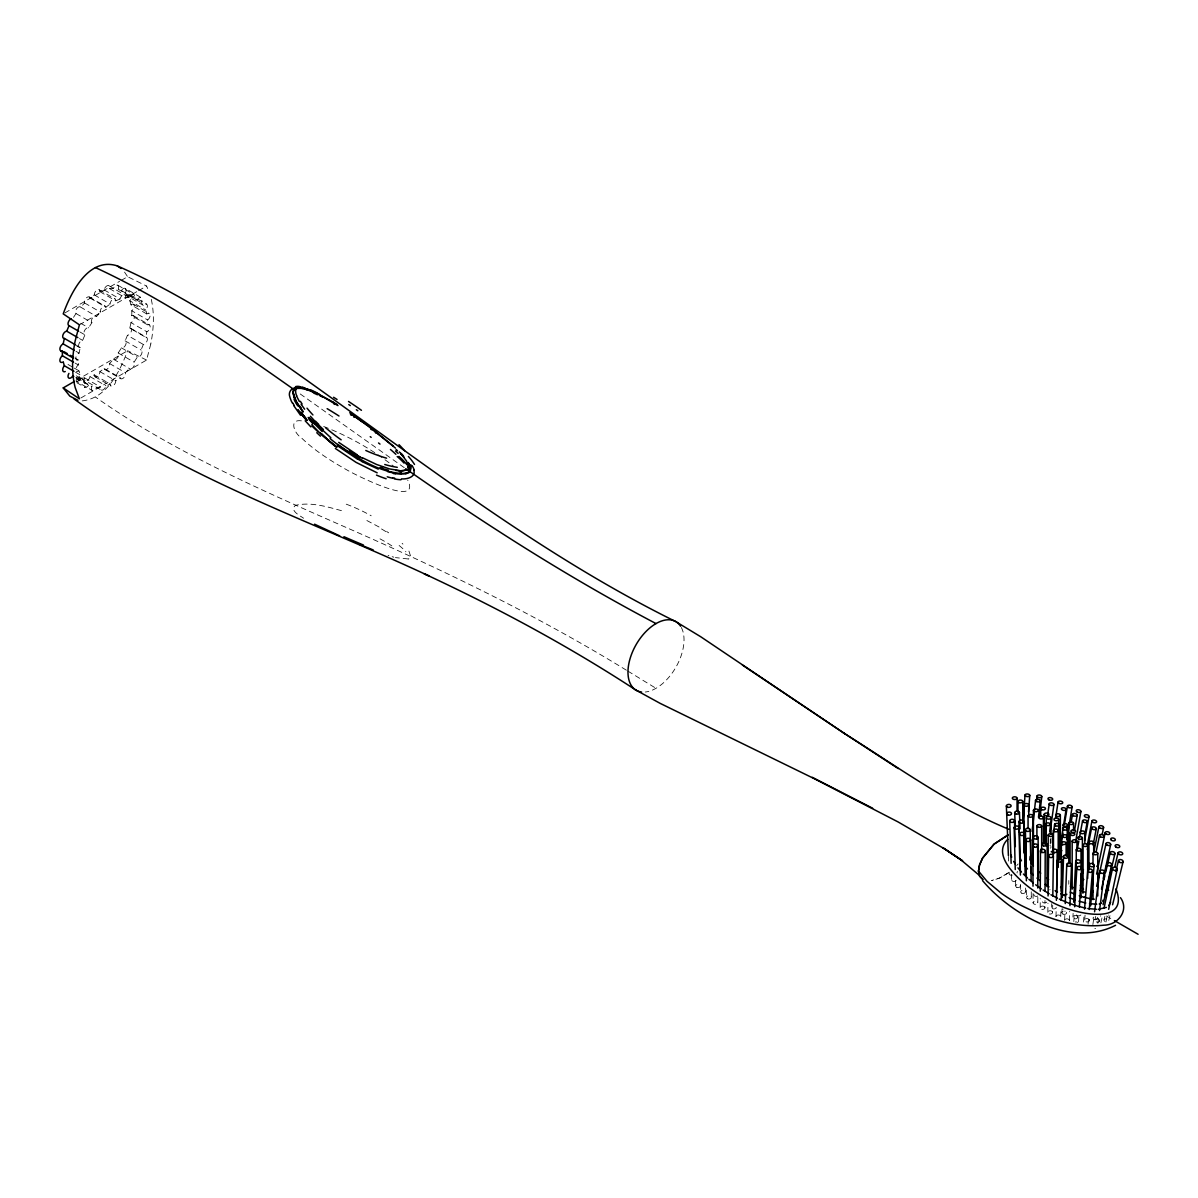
<?xml version="1.0" encoding="UTF-8"?>
<svg xmlns="http://www.w3.org/2000/svg" width="1198" height="1198" viewBox="0 0 1198 1198"><rect width="100%" height="100%" fill="white"/><g stroke="black" fill="none" stroke-linecap="round" stroke-linejoin="round"><path stroke-width="0.75" stroke-dasharray="5 3.75" d="M1040.193 907.695L1040.238 898.53M1044.941 907.785A2.381 1.662 0.3 0 0 1041.436 906.272A2.381 1.662 0.3 0 0 1041.317 909.147A2.381 1.662 0.3 0 0 1044.941 907.785L1044.985 900.462M1047.831 912.352L1047.965 903.247M1051.649 907.29L1051.694 903.636M1052.593 912.457A2.381 1.662 0.8 0 0 1049.059 910.929A2.381 1.662 0.8 0 0 1048.984 913.819A2.381 1.662 0.8 0 0 1052.593 912.457L1052.698 905.164M1055.992 916.635L1056.217 907.575A2.381 1.662 0.8 0 1 1052.772 908.743A2.381 1.662 0.8 0 1 1052.772 905.898M1060.739 916.71L1060.919 909.462M1061.892 912.577L1061.997 908.848M1064.618 920.334L1064.977 911.019M1069.38 920.588L1069.724 911.274M1072.929 917.039L1073.109 913.34M1077.676 917.279A2.381 1.692 2.9 0 0 1074.187 915.646A2.381 1.692 2.9 0 0 1074.037 918.567A2.381 1.692 2.9 0 0 1077.676 917.279L1077.871 913.58M1073.812 921.591L1074.232 914.179M1078.559 921.951L1078.979 914.538M1083.471 922.071L1084.085 914.703M1088.069 924.212L1088.683 916.844M1084.654 920.034L1085.118 914.523M1089.386 920.528A2.381 1.707 4.9 0 0 1086.017 918.701A2.381 1.707 4.9 0 0 1085.658 921.621A2.381 1.707 4.9 0 0 1089.386 920.528L1089.701 916.859M1092.89 924.616L1093.849 917.279M1097.847 923.388L1098.806 916.051M150.813 343.961L146.56 360.059L79.412 398.829M1094.957 920.004L1095.736 916.38M1099.599 921.037A2.381 1.632 12.1 0 0 1096.44 918.881A2.381 1.632 12.1 0 0 1095.811 921.651A2.381 1.632 12.1 0 0 1099.599 921.037L1100.767 915.586M1100.902 922.819L1102.07 917.369M1105.949 922.026L1107.102 916.575M1104.002 919.899L1104.885 916.305M1109.962 915.572L1108.644 920.962A2.381 1.512 13.7 0 0 1105.844 918.851A2.381 1.512 13.7 0 0 1104.316 920.933A2.381 1.512 13.7 0 0 1108.105 921.681M146.56 360.059L127.617 350.714C119.83 371.47 107.071 398.14 82.288 400.881M1018.15 863.968L1016.728 865.525M1009.255 872.234L1000.195 877.79L991.36 880.62M1008.117 873.072L998.997 878.329L992.049 880.5M64.842 312.948L119.575 281.35M121.178 280.422L127.617 276.708L146.56 286.037L148.956 291.354M79.412 324.823L136.976 291.578M138.579 290.665L146.56 286.037M76.103 380.455L127.617 350.714M408.084 558.942L395.43 557.609M301.417 420.842C288.374 418.836 294.528 433.781 301.222 437.659C314.864 450.912 331.142 461.11 347.66 470.365C353.23 473.644 421.996 509.165 407.724 480.143M393.768 557.16L392.15 556.696M341.445 510.648C326.814 506.709 311.136 501.857 295.951 505.242A5.166 2.156 -8.9 0 0 295.112 505.616C289.452 510.573 300.144 515.724 303.588 518.225M388.092 555.408L388.901 555.677M1049.882 845.653L1050.826 845.998M323.67 426.488C348.947 436.312 372.922 449.804 394.157 466.696M366.887 520.531L381.952 528.543M73.527 317.365A49.118 28.363 -60 0 1 76.013 313.547A3.968 2.291 -60 0 1 76.792 308.515A3.968 2.291 -60 0 1 80.73 307.317A49.118 28.363 -60 0 1 84.639 302.989A3.968 2.291 -60 0 1 86.511 297.778A3.968 2.291 -60 0 1 90.015 298.062A49.118 28.363 -60 0 1 94.283 294.888A3.968 2.291 -60 0 1 97.083 289.916A3.968 2.291 -60 0 1 99.883 291.668A49.118 28.363 -60 0 1 104.151 289.901A3.968 2.291 -60 0 1 107.655 285.558A3.968 2.291 -60 0 1 109.527 288.628A49.118 28.363 -60 0 1 113.451 288.433A3.968 2.291 -60 0 1 117.374 285.079A3.968 2.291 -60 0 1 118.168 289.212A49.118 28.363 -60 0 1 121.417 290.59A3.968 2.291 -60 0 1 125.461 288.493L141.259 297.613A3.968 2.291 -60 0 1 140.99 302.54A49.118 28.363 -60 0 1 143.326 305.37A3.968 2.291 -60 0 1 147.129 304.711A3.968 2.291 -60 0 1 145.647 309.923A49.118 28.363 -60 0 1 146.86 313.996A3.968 2.291 -60 0 1 150.139 314.819A3.968 2.291 -60 0 1 147.654 319.941A49.118 28.363 -60 0 1 147.654 324.913A3.968 2.291 -60 0 1 150.139 327.159A3.968 2.291 -60 0 1 146.86 331.771A49.118 28.363 -60 0 1 145.647 337.252A3.968 2.291 -60 0 1 147.129 340.726A3.968 2.291 -60 0 1 143.326 344.47A49.118 28.363 -60 0 1 140.99 350.011A3.968 2.291 -60 0 1 141.364 354.443A3.968 2.291 -60 0 1 137.321 357.019A49.118 28.363 -60 0 1 134.056 362.155A3.968 2.291 -60 0 1 133.278 367.187A3.968 2.291 -60 0 1 129.354 368.37A49.118 28.363 -60 0 1 125.431 372.698A3.968 2.291 -60 0 1 123.559 377.924A3.968 2.291 -60 0 1 120.055 377.625L104.151 368.445A49.118 28.363 -60 0 1 99.883 371.62A3.968 2.291 -60 0 1 97.083 376.606A3.968 2.291 -60 0 1 94.283 374.854A49.118 28.363 -60 0 1 90.015 376.606A3.968 2.291 -60 0 1 86.511 380.949A3.968 2.291 -60 0 1 84.639 377.894A49.118 28.363 -60 0 1 80.73 378.089A3.968 2.291 -60 0 1 76.358 381.293L92.261 390.473M117.823 285.229L133.727 294.409M130.672 294.933L146.575 304.112M121.417 290.59L137.321 299.77A3.968 2.291 -60 0 1 141.364 297.673M118.168 289.212L134.056 298.392A49.118 28.363 -60 0 1 137.321 299.77M125.461 288.493A3.968 2.291 -60 0 1 125.086 293.36L140.99 302.54M125.086 293.36A49.118 28.363 -60 0 1 127.422 296.191L143.326 305.37M108.868 285.693L129.354 297.613A3.968 2.291 -60 0 1 133.278 294.259A3.968 2.291 -60 0 1 134.056 298.392M109.527 288.628L125.431 297.808A49.118 28.363 -60 0 1 129.354 297.613M127.422 296.191A3.968 2.291 -60 0 1 131.226 295.532A3.968 2.291 -60 0 1 129.743 300.743L145.647 309.923M133.427 304.247L149.331 313.427M129.743 300.743A49.118 28.363 -60 0 1 130.956 304.816L146.86 313.996M104.151 289.901L120.055 299.081A3.968 2.291 -60 0 1 123.559 294.738A3.968 2.291 -60 0 1 125.431 297.808M99.105 289.736L115.008 298.916M99.883 291.668L115.787 300.848A49.118 28.363 -60 0 1 120.055 299.081M130.956 304.816A3.968 2.291 -60 0 1 134.236 305.64A3.968 2.291 -60 0 1 131.75 310.746L147.654 319.941M133.397 315.658L149.406 324.898M131.75 310.746A49.118 28.363 -60 0 1 131.75 315.733L147.654 324.913M94.283 294.888L110.186 304.082A3.968 2.291 -60 0 1 112.986 299.096A3.968 2.291 -60 0 1 115.787 300.848M89.251 296.969L105.154 306.149M90.015 298.062L105.918 307.242A49.118 28.363 -60 0 1 110.186 304.082M131.75 315.733A3.968 2.291 -60 0 1 134.236 317.979A3.968 2.291 -60 0 1 130.956 322.591L146.86 331.771M130.672 328.252L146.575 337.432M130.956 322.591A49.118 28.363 -60 0 1 129.743 328.072L145.647 337.252M84.639 302.989L100.542 312.169A3.968 2.291 -60 0 1 102.414 306.958A3.968 2.291 -60 0 1 105.918 307.242M80.296 306.928L96.619 316.497A49.118 28.363 -60 0 1 100.542 312.169M104.151 368.445A3.968 2.291 -60 0 0 107.655 368.744A3.968 2.291 -60 0 0 109.527 363.518A49.118 28.363 -60 0 0 113.451 359.19A3.968 2.291 -60 0 0 117.374 358.007A3.968 2.291 -60 0 0 118.168 352.976A49.118 28.363 -60 0 0 121.417 347.839A3.968 2.291 -60 0 0 125.461 345.264A3.968 2.291 -60 0 0 125.086 340.831A49.118 28.363 -60 0 0 127.422 335.29L143.326 344.47M125.086 340.831L141.199 350.101M76.013 313.547L91.917 322.726A49.118 28.363 -60 0 0 88.652 327.863A3.968 2.291 -60 0 0 84.624 330.438A3.968 2.291 -60 0 0 84.983 334.871A49.118 28.363 -60 0 0 82.662 340.397A3.968 2.291 -60 0 0 78.843 344.14A3.968 2.291 -60 0 0 80.326 347.63A49.118 28.363 -60 0 0 79.113 353.111A3.968 2.291 -60 0 0 75.833 357.723A3.968 2.291 -60 0 0 78.319 359.969A49.118 28.363 -60 0 0 78.319 364.941A3.968 2.291 -60 0 0 75.833 370.062A3.968 2.291 -60 0 0 79.113 370.886A49.118 28.363 -60 0 0 80.326 374.959A3.968 2.291 -60 0 0 78.843 380.155A3.968 2.291 -60 0 0 82.662 379.496A49.118 28.363 -60 0 0 84.983 382.342A3.968 2.291 -60 0 0 84.624 387.209A3.968 2.291 -60 0 0 88.652 385.112A49.118 28.363 -60 0 0 91.917 386.49A3.968 2.291 -60 0 0 92.695 390.623A3.968 2.291 -60 0 0 96.619 387.268A49.118 28.363 -60 0 0 100.542 387.074A3.968 2.291 -60 0 0 102.414 390.129A3.968 2.291 -60 0 0 105.918 385.786A49.118 28.363 -60 0 0 110.186 384.034A3.968 2.291 -60 0 0 112.986 385.786A3.968 2.291 -60 0 0 115.787 380.799A49.118 28.363 -60 0 0 120.055 377.625M80.7 323.265L88.652 327.863M1106.473 916.021L1112.807 919.675M121.417 347.839L137.321 357.019M118.168 352.976L134.056 362.155M80.011 332.026L84.983 334.871M79.472 338.57L82.662 340.397M113.451 359.19L129.773 368.759M109.527 363.518L125.431 372.698M77.151 345.788L80.326 347.63M76.223 345.608L79.397 347.45M75.938 351.269L79.113 353.111M104.915 369.538L120.818 378.718M99.883 371.62L115.787 380.799M75.145 358.127L78.319 359.969M75.145 363.114L78.319 364.941M94.283 374.854L110.186 384.034M95.061 376.771L110.965 385.951M90.015 376.606L105.918 385.786M67.987 364.462L72.749 367.217M74.351 368.13L79.113 370.886M75.564 372.204L80.326 374.959M84.639 377.894L100.542 387.074M80.73 378.089L101.216 390.009M76.298 375.828L82.662 379.496M77.031 377.744L84.983 382.342M76.013 377.31L91.917 386.49M75.938 377.774L88.652 385.112M76.223 378.927L79.397 380.769M76.762 382.671L84.714 387.268M626.374 670.191C535.656 614.469 439.531 568.271 342.074 525.682C257.181 488.35 171.584 450.658 95.421 397.032M627.932 671.135L655.995 688.311M386.669 531.493L388.661 532.811M404.25 467.654L300.159 393.917M402.124 543.323L402.932 544.102M124.562 272.126L127.617 276.708M408.922 551.08L410.719 556.471A7.053 3.714 6.6 0 1 408.248 559.062M1008.372 856.465L1008.611 861.048M1011.501 874.405L1011.681 879.931M1015.545 880.5L1015.679 885.981M1025.413 888.032L1025.473 891.776M1020.576 884.394L1020.726 891.866M1031.253 891.791L1031.313 897.362M1026.476 890.054L1026.566 897.482M1037.812 897.137L1037.842 902.783A2.381 1.647 -0.2 0 1 1034.203 904.131A2.381 1.647 -0.2 0 1 1034.338 901.285A2.381 1.647 -0.2 0 1 1037.842 902.783M1033.05 893.468L1033.08 902.798M1068.796 880.53L1068.796 884.229M1051.005 838.106L1051.005 847.345M1050.272 839.049L1050.272 848.289M129.743 328.072A3.968 2.291 -60 0 1 131.226 331.547A3.968 2.291 -60 0 1 127.422 335.29M91.917 322.726A3.968 2.291 -60 0 1 92.695 317.695A3.968 2.291 -60 0 1 96.619 316.497M681.333 627.482A39.624 22.882 -60 0 1 676.301 666.537A39.624 22.882 -60 0 1 645.288 692.025M151.277 299.35A113.076 65.291 -60 0 1 150.768 343.961M399.114 545.494A85.492 46.408 1.7 0 1 405.927 551.829M380.021 538.86A189.628 114.484 -9.7 0 1 394.486 547.696M381.518 528.962A261.958 178.906 -26.7 0 1 386.265 531.867M346.237 504.178A281.575 199.452 -33.4 0 1 371.2 515.769M1050.062 889.545A2.381 1.378 0 0 1 1049.688 889.874M1080.881 914.943A2.381 1.378 0 0 1 1077.361 915.616A2.381 1.378 0 0 1 1076.972 913.49M1063.225 909.222A2.381 1.378 0 0 1 1062.312 908.968M1046.753 902.079A2.381 1.662 0.1 0 1 1043.114 902.588A2.381 1.662 0.1 0 1 1043.173 900.012M1037.738 896.014A2.381 1.647 -0.5 0 1 1034.129 893.963M1017.117 872.998A2.381 1.557 -2.2 0 1 1017.641 871.53M1108.33 914.943A2.381 1.453 13.3 0 1 1108.12 915.317M1095.646 928.435A2.381 1.692 7.4 0 1 1094.807 928.45M1075.25 922.011A2.381 1.692 3.2 0 1 1077.751 922.46M1065.067 919.45A2.381 1.692 2.2 0 1 1069.29 920.948M1055.992 916.515A2.381 1.677 1.4 0 1 1059.436 915.182A2.381 1.677 1.4 0 1 1059.916 917.968M1016.218 880.5A2.381 1.587 -1.9 0 1 1013.448 881.429A2.381 1.587 -1.9 0 1 1011.696 879.781A2.381 1.587 -1.9 0 1 1013.882 878.314M1012.25 875.124A2.381 1.557 -2.3 0 1 1009.704 874.735A2.381 1.557 -2.3 0 1 1009.375 873.028M1094.193 919.315A2.381 1.378 0 0 0 1097.757 918.132A2.381 1.378 0 0 0 1094.193 916.934A2.381 1.378 0 0 0 1094.193 919.315M1062.985 914.089A2.381 1.677 1.7 0 0 1066.639 912.786A2.381 1.677 1.7 0 0 1063.165 911.184A2.381 1.677 1.7 0 0 1062.985 914.089M1027.674 898.8A2.381 1.632 -0.6 0 0 1031.313 897.467A2.381 1.632 -0.6 0 0 1027.839 895.969A2.381 1.632 -0.6 0 0 1027.674 898.8M1021.789 893.199A2.381 1.617 -1.1 0 0 1025.473 891.896A2.381 1.617 -1.1 0 0 1022.029 890.384A2.381 1.617 -1.1 0 0 1021.789 893.199M1016.847 887.359A2.381 1.602 -1.5 0 0 1020.441 885.966A2.381 1.602 -1.5 0 0 1016.907 884.573A2.381 1.602 -1.5 0 0 1016.847 887.359"/><path stroke-width="1.5" d="M1047.052 886.61L1047.142 844.38M1040.268 891.192L1040.463 850.88M1045.03 891.297L1045.225 850.984A2.381 1.662 0.3 0 0 1041.706 849.472A2.381 1.662 0.3 0 0 1041.601 852.347A2.381 1.662 0.3 0 0 1045.225 850.984M1048.07 895.954L1048.624 855.866M1052.817 896.059L1053.386 855.956A2.381 1.662 0.8 0 0 1049.852 854.444A2.381 1.662 0.8 0 0 1049.777 857.334A2.381 1.662 0.8 0 0 1053.386 855.956M1056.606 892.795L1057.22 850.894A2.381 1.662 0.8 0 0 1053.686 849.382A2.381 1.662 0.8 0 0 1053.611 852.272A2.381 1.662 0.8 0 0 1057.22 850.894M982.585 879.347L979.455 875.858L978.496 871.081L979.635 864.627L982.615 858.038L993.816 844.335L1008.222 834.841L994.34 843.871L982.585 858.097L979.455 865.181L978.496 871.081L979.635 876.217L982.989 879.572M1056.396 900.327L1057.385 860.449M1061.143 900.402L1062.147 860.523M1062.326 897.631L1063.539 856.51M1065.262 903.577L1066.759 864.462M1069.949 905.688L1071.506 864.716A2.381 1.692 2.2 0 0 1068.047 863.069A2.381 1.692 2.2 0 0 1067.852 865.989A2.381 1.692 2.2 0 0 1071.506 864.716M1073.678 902.214L1075.714 861.407M1074.651 906.781L1076.837 867.906M1079.398 907.141L1081.584 868.25A2.381 1.692 3.2 0 0 1078.155 866.528A2.381 1.692 3.2 0 0 1077.886 869.449A2.381 1.692 3.2 0 0 1081.584 868.25M1022.972 822.652L1025.024 795.068M1028.528 812.004L1029.756 795.412M1084.549 909.177L1087.754 870.542M1089.296 909.492L1092.501 870.841M1090.644 905.823L1094.103 865.345A2.381 1.707 4.9 0 0 1090.734 863.518A2.381 1.707 4.9 0 0 1090.39 866.439A2.381 1.707 4.9 0 0 1094.103 865.345M1032.122 831.397L1035.566 800.309M1038.471 817.306L1040.298 800.863A2.381 1.303 6.3 0 0 1036.899 799.321A2.381 1.303 6.3 0 0 1036.599 801.567A2.381 1.303 6.3 0 0 1040.298 800.863M1029.831 859.999L1030.235 856.345M1036.435 801.507L1037.064 796.026M1039.505 816.736L1041.781 796.625A2.381 1.303 6.5 0 0 1038.426 795.053A2.381 1.303 6.5 0 0 1038.067 797.299A2.381 1.303 6.5 0 0 1041.781 796.625M1094.568 911.783L1099.794 871.425M1099.524 910.555L1104.526 872.024M1047.696 814.7L1049.238 803.813M1050.092 831.741L1053.94 804.517A2.381 1.318 8 0 0 1050.601 802.855A2.381 1.318 8 0 0 1050.212 805.116A2.381 1.318 8 0 0 1053.94 804.517M1053.117 834.617L1054.764 823.76M1055.588 818.324L1058.059 802.046M1059.766 849.142L1066.115 809.459A2.381 1.333 9.1 0 0 1062.791 807.737A2.381 1.333 9.1 0 0 1062.386 810.013A2.381 1.333 9.1 0 0 1066.115 809.459M1059.751 853.006L1063 833.194M1064.468 824.194L1067.433 806.179M1066.819 839.289L1072.135 806.868M1066.729 847.645L1069.29 832.895M1071.207 821.828L1072.48 814.46M1074.621 829.959L1077.182 815.209M1075.744 840.981L1080.881 811.48M1084.684 840.337L1089.042 816.482A2.381 1.348 10.4 0 0 1085.867 814.7A2.381 1.348 10.4 0 0 1085.223 816.961A2.381 1.348 10.4 0 0 1089.027 816.587M1077.466 848.304L1078.829 840.966M1079.503 837.312L1082.573 820.825M1084.864 834.527L1087.245 821.693A2.381 1.348 10.5 0 0 1083.965 819.896A2.381 1.348 10.5 0 0 1083.516 822.187A2.381 1.348 10.5 0 0 1087.245 821.693M1087.41 844.725L1091.947 820.989M1103.014 900.222L1102.744 901.27M1082.707 873.237L1083.411 869.598M1087.35 849.592L1091.633 827.773M1088.069 870.602L1089.491 863.339M1093.07 845.144L1096.29 828.776A2.381 1.363 11.1 0 0 1093.1 826.875A2.381 1.363 11.1 0 0 1092.501 829.166A2.381 1.363 11.1 0 0 1096.29 828.776M1093.849 852.048L1098.91 826.635M1102.13 834.796L1103.583 827.533M1096.185 851.598L1099.554 835.38M1096.589 874.091L1105.2 832.61M1101.546 889.141L1106.982 863.728M1103.088 904.7L1111.624 864.761A2.381 1.632 12.1 0 0 1108.45 862.605A2.381 1.632 12.1 0 0 1107.821 865.36A2.381 1.632 12.1 0 0 1111.624 864.761M1104.017 908.294L1112.538 868.355M1108.659 909.312L1117.18 869.374A2.381 1.632 12.1 0 0 1114.02 867.232A2.381 1.632 12.1 0 0 1113.391 869.988A2.381 1.632 12.1 0 0 1117.18 869.374M1096.619 886.31L1106.039 843.557M1103.223 878.419L1110.681 844.575M1103.972 879.452L1104.811 875.873M1105.649 872.279L1110.306 852.512M1104.781 896.763L1114.934 853.65A2.381 1.453 13.2 0 0 1111.774 851.583A2.381 1.453 13.2 0 0 1111.145 854.009A2.381 1.453 13.2 0 0 1114.934 853.65M1114.724 867.127L1118.123 852.781M1115.847 871.38L1118.483 860.583M1112.583 904.775L1123.11 861.647M1110.681 902.094L1108.779 905.613M1101.516 903.052L1099.18 903.981M1115.563 925.305C1070.593 948.337 1011.801 915.257 982.51 880.59M675.822 621.612C528.123 548.744 399.862 444.233 265.117 350.984C218.066 318.893 169.352 288.838 117.134 265.836C88.847 256.821 71.011 292.117 63.224 313.876L79.412 324.823L75.16 340.921A113.076 65.291 -60 0 0 75.204 387.598L79.412 398.829L63.224 387.897L74.501 381.383M1106.368 907.425L1098.222 909.282M298.032 387.867L303.364 388.242L311.225 390.788M410.6 467.265L410.09 470.859L406.661 473.345A8.087 4.792 -4.2 0 1 405.313 473.629C380.11 473.375 357.648 458.22 337.686 444.383M1096.739 904.22L1089.446 903.681M296.505 388.032C291.399 387.448 288.014 392.27 289.826 396.957A35.371 25.862 8.9 0 0 290.785 399.683L291.174 400.776A56.815 41.96 6.7 0 0 292.492 403.217M1096.47 909.312L1087.799 908.533M401.39 478.886C406.586 479.38 415.886 477.283 413.909 470.215M301.042 388.362L297.164 388.392A5.885 3.804 4.8 0 0 295.816 388.826A5.256 3.339 3.9 0 0 294.768 389.335A5.661 3.654 4.6 0 0 294.034 390.054M301.252 388.392L303.139 388.721M395.789 470.425L400.821 470.904A14.825 9.329 -5.9 0 0 403.412 470.844L407.245 469.721L400.686 470.814L389.47 468.897L376.576 464.48L362.829 457.936M395.265 473.824L393.333 473.51M394.681 478.137L392.659 477.732M1085.777 908.174L1077.302 906.077M1085.822 902.993L1080.282 901.555A65.845 41.9 5.7 0 1 1078.964 901.166M303.948 388.766C299.904 387.014 291.698 387.808 293.39 393.962A30.13 23.675 -8.2 0 0 293.735 396.253M304.816 389.125L307.392 389.889M1084.235 897.317L1079.218 895.775M304.711 388.976L308.006 390.024M312.543 422.849L317.23 424.242M77.915 400.342L69.813 396.119L63.224 387.897M1084.684 892.076L1083.501 891.686A58.822 37.423 5.7 0 1 1080.761 890.743L1079.982 890.458M1076.253 905.763L1068.137 902.918M381.353 466.726L382.611 467.16M305.191 388.781L306.448 389.245M308.5 390.278L311.705 391.491A66.908 45.913 9 0 1 313.547 392.21M1075.07 899.878L1069.08 897.557M378.254 469.137L362.081 461.679M373.207 549.942L371.799 549.388M371.095 549.103L365.57 546.872M1075.16 894.262L1070.248 892.196M377.19 472.836L356.076 462.368L335.38 448.486M1067.133 902.528L1059.332 899.099M364.896 546.587L362.859 545.749M1008.806 829.286C950.403 805.086 898.74 767.604 845.474 734.164L700.785 636.782L676.63 622.121M362.185 545.479L359.52 544.371M312.169 391.686L313.726 392.36M1060.155 843.961L1062.641 845.039M339.723 535.865L314.55 524.185M314.265 392.09L313.412 391.701A63.898 42.349 10.6 0 0 311.136 390.907M1073.378 887.658L1070.338 886.191M1064.034 895.295L1064.857 895.685M95.421 267.573C166.297 300.294 230.69 344.964 294.304 389.784M1063.21 894.906L1060.724 893.678M318.264 393.962L332.909 401.989M1057.43 898.171L1050.96 894.756M319.462 395.055L321.214 395.954M978.407 874.57L960.751 859.715L943.006 847.825L962.623 860.853L944.698 848.948L898.021 821.903L814.251 778.67L660.143 703.361L635.374 689.778M812.214 777.292L872.653 808.246M321.798 396.253L323.535 397.167M319.387 395.325L320.555 395.969M324.104 397.481L338.001 405.598M655.995 623.574C569.08 577.855 486.148 524.964 405.733 468.688M360.149 457.277L349.232 450.867M1057.49 891.971L1055.094 890.638M321.723 396.613L322.891 397.257M1060.574 887.284L1061.353 887.733M1114.38 920.588L1138.1 934.275M71.341 318.668A3.968 2.291 -60 0 0 68.286 322.277A3.968 2.291 -60 0 0 69.08 325.691L78.634 331.202M62.086 362.335A3.968 2.291 -60 0 1 59.9 360.239A3.968 2.291 -60 0 1 62.416 355.761A49.118 28.363 -60 0 1 62.416 350.789A3.968 2.291 -60 0 1 59.93 348.543A3.968 2.291 -60 0 1 63.209 343.916A49.118 28.363 -60 0 1 64.422 338.45A3.968 2.291 -60 0 1 62.94 334.961A3.968 2.291 -60 0 1 66.759 331.217L77.885 337.641M64.422 338.45L75.564 344.874M63.209 343.916L74.351 350.355M64.003 351.703L67.193 353.545M70.368 355.372L73.542 357.214M60.679 350.804L73.497 358.202M62.416 355.761L73.542 362.185M63.209 361.706A49.118 28.363 -60 0 0 64.422 365.779L73.962 371.29M357.378 459.059L337.851 446.03M1049.163 893.738L1043.069 889.979M117.134 265.836L121.043 268.472M356.959 454.626L338.72 442.361M332.954 402.019L337.282 404.639M333.553 403.591L334.901 404.43M636.183 690.273C568.616 646.066 497.335 607.76 424.137 573.722L428.944 575.939C309.309 519.977 181.542 477.448 73.947 398.874M1048.924 886.894L1045.24 884.424M843.197 732.652L898.275 768.592M742.416 665.04L845.474 734.164M349.741 412.696L367.232 425.455M350.535 413.714L362.635 422.13M1041.376 888.856L1035.686 884.798M350.445 414.628L351.239 415.182M353.62 416.829L354.413 417.368M363.024 421.936L395.475 448.112M1048.624 879.617L1046.543 878.059M367.187 424.976L393.408 446.15M370.751 429.109L371.635 429.768M375.333 432.568L376.307 433.302M1040.298 880.8L1036.959 878.104M1033.35 883.001L1028.887 879.287M330.873 437.749L309.099 417.593M1040.688 873.192L1039.46 872.084M396.134 449.49L397.481 450.718M320.45 436.132L316.781 432.733M322.172 431.55L308.156 417.443M1027.465 877.999L1023.377 874.046M323.385 429.528L318.234 424.601M1033.17 874.765L1030.774 872.473M1082.243 878.089L1083.831 879.617M403.082 456.228L403.846 456.962M399.398 471.188L401.615 473.315M400.746 453.832L401.659 454.716M402.004 455.075L406.466 460.931L408.488 466.172M400.761 453.203L402.513 455.045M310.866 426.892L305.176 420.783M1097.877 875.693L1099.33 877.221M315.239 421.546L310.387 416.245M399.308 451.916L402.333 455.255M312.948 423.718L308.994 419.375M1021.475 872.039L1017.956 867.861M1080.296 885.277L1083.501 889.305M1027.48 868.969L1024.904 865.869M1033.44 865.81L1031.927 863.953A64.917 41.301 5.7 0 1 1030.774 862.395M300.563 415.302L293.69 405.553M303.004 411.288L298.706 405.403M304.636 409.222L301.102 404.25M301.297 408.353L299.201 405.463M303.049 412.082L298.721 405.867M411.079 465.004L411.857 466.112M978.496 871.081L987.047 881.339L1001.229 893.199A187.891 108.479 0 0 0 1020.966 905.329C1046.393 918.087 1074.965 928.3 1103.822 925.185C1117.839 925.26 1129.639 910.21 1120.444 897.616M408.308 462.503L408.982 463.551M1015.155 863.938L1013.628 861.392M297.808 404.011L297.119 402.887M1092.052 889.68L1093.25 891.791M297.763 404.295L297.089 403.142M299.44 401.57L299.23 401.195A69.484 48.998 9.8 0 1 298.062 398.934L297.643 398.23A47.246 32.99 11.3 0 1 296.64 395.819M1021.46 860.808L1019.678 857.304M295.981 400.911L294.903 398.784M1108 888.991L1108.674 890.324M295.382 399.234L293.345 393.738A18.494 14.391 -2.2 0 1 293.196 391.836A11.246 8.685 -5.1 0 1 293.735 389.679M409.596 464.644L409.431 464.315A32.72 20.77 -4.5 0 1 410.57 467.34L410.734 468.029M1116.012 888.856C1132.005 931.101 1061.488 910.54 1047.741 899.369A137.86 87.709 5.7 0 1 1021.909 881.354C1011.696 871.83 994.43 854.069 1006.844 840.187A20.186 12.849 5.7 0 1 1007.892 839.394M293.944 396.463A37.752 25.532 13.4 0 0 294.319 397.422L294.468 397.811M1011.651 857.199L1010.932 854.998M1019.438 812.469L1020.067 828.806M1014.691 812.738L1015.26 827.264M1006.365 805.984L1008.402 855.597M1014.466 820.795A2.381 1.587 -1.9 0 1 1010.902 822.232A2.381 1.587 -1.9 0 1 1010.902 819.492A2.381 1.587 -1.9 0 1 1014.466 820.795L1015.335 846.627M1009.704 820.885L1011.127 863.324M1023.691 821.573A2.381 1.602 -1.7 0 1 1020.142 823.026A2.381 1.602 -1.7 0 1 1020.112 820.256A2.381 1.602 -1.7 0 1 1023.691 821.573L1024.979 865.555M1018.929 821.663L1019.258 832.67M1019.947 856.495L1020.172 863.833M1018.914 827.563A2.381 1.602 -1.5 0 1 1015.32 828.971A2.381 1.602 -1.5 0 1 1015.38 826.186A2.381 1.602 -1.5 0 1 1018.914 827.563L1020.007 869.538M1014.152 827.578L1015.26 869.553M1030.16 829.9A2.381 1.617 -1.1 0 1 1026.491 831.187A2.381 1.617 -1.1 0 1 1026.731 828.387A2.381 1.617 -1.1 0 1 1030.16 829.9L1030.774 861.527M1030.879 867.142L1030.939 870.871M1025.413 829.87L1026.192 870.961M1024.38 833.988A2.381 1.617 -1.1 0 1 1020.711 835.291A2.381 1.617 -1.1 0 1 1020.936 832.475A2.381 1.617 -1.1 0 1 1024.38 833.988L1025.159 874.959M1019.633 833.973L1020.411 875.064M1030.669 839.978A2.381 1.632 -0.6 0 1 1027.015 841.31A2.381 1.632 -0.6 0 1 1027.195 838.48A2.381 1.632 -0.6 0 1 1030.669 839.978L1031.134 880.665M1025.922 839.993L1026.372 880.785M1038.097 837.417A2.381 1.647 -0.5 0 1 1034.503 838.825A2.381 1.647 -0.5 0 1 1034.548 835.979A2.381 1.647 -0.5 0 1 1038.097 837.417L1038.441 878.119M1037.633 845.533L1037.782 888.032M1032.886 845.548L1033.02 886.206M1097.757 853.395A2.381 1.378 0 0 1 1094.193 854.593A2.381 1.378 0 0 1 1094.193 852.212A2.381 1.378 0 0 1 1097.757 853.395L1097.757 895.939M1093.684 842.434L1093.684 853.53M1093.01 853.395L1093.01 864.492M1093.01 875.588L1093.01 899.638M1088.922 842.434L1088.922 870.182M1087.664 845.219A2.381 1.378 0 0 1 1083.95 846.267A2.381 1.378 0 0 1 1084.25 843.886A2.381 1.378 0 0 1 1087.664 845.219L1087.664 878.419M1084.834 832.43A2.381 1.378 0 0 1 1081.12 833.479A2.381 1.378 0 0 1 1081.42 831.098A2.381 1.378 0 0 1 1084.834 832.43L1084.834 843.437M1082.917 845.129L1082.917 893.214M1082.408 837.926L1082.408 886.011M1081.03 849.741A2.381 1.378 0 0 1 1077.466 850.924A2.381 1.378 0 0 1 1077.466 848.543A2.381 1.378 0 0 1 1081.03 849.741L1081.03 868.236M1081.03 873.776L1081.03 897.826M1076.942 841.086A2.381 1.378 0 0 1 1073.378 842.284A2.381 1.378 0 0 1 1073.378 839.903A2.381 1.378 0 0 1 1076.942 841.086L1076.942 850.34M1076.268 849.741L1076.268 871.934M1073.543 823.206A2.381 1.378 0 0 1 1069.979 824.389A2.381 1.378 0 0 1 1069.979 822.008A2.381 1.378 0 0 1 1073.543 823.206L1073.543 830.603M1072.18 841.086L1072.18 889.171M1070.099 834.152L1070.099 863.743M1068.796 823.206L1068.796 863.893M1067.628 825.033A2.381 1.378 0 0 1 1064.049 826.216A2.381 1.378 0 0 1 1064.049 823.835A2.381 1.378 0 0 1 1067.628 825.033L1067.628 856.465M1067.343 828.716L1067.343 856.45M1066.115 843.137A2.381 1.378 0 0 1 1062.551 844.335A2.381 1.378 0 0 1 1062.551 841.954A2.381 1.378 0 0 1 1066.115 843.137L1066.115 856.091M1061.353 843.137L1061.353 891.237M1060.365 815.254A2.381 1.378 0 0 1 1056.666 816.287A2.381 1.378 0 0 1 1056.965 813.921A2.381 1.378 0 0 1 1060.365 815.254L1060.38 859.535M1059.287 824.748L1059.287 859.894M1058.718 819.372A2.381 1.378 0 0 1 1055.139 820.57A2.381 1.378 0 0 1 1055.139 818.189A2.381 1.378 0 0 1 1058.718 819.372L1058.718 860.059M1058.238 830.454A2.381 1.378 0 0 1 1054.674 831.637A2.381 1.378 0 0 1 1054.674 829.256A2.381 1.378 0 0 1 1058.238 830.454L1058.238 867.442M1053.476 830.454L1053.476 854.488M1052.952 835.096L1052.952 853.59M1051.005 817.755A2.381 1.378 0 0 1 1047.441 818.953A2.381 1.378 0 0 1 1047.441 816.572A2.381 1.378 0 0 1 1051.005 817.755L1051.005 834.407M1050.272 824.254A2.381 1.378 0 0 1 1046.708 825.437A2.381 1.378 0 0 1 1046.708 823.056A2.381 1.378 0 0 1 1050.272 824.254L1050.272 833.494M1048.19 835.096L1048.19 881.324M1046.258 817.755L1046.258 843.647M1045.525 824.254L1045.525 844.59M1044.162 814.385L1044.162 843.976M1043.443 817.65A2.381 1.378 0 0 1 1039.729 818.683A2.381 1.378 0 0 1 1040.029 816.317A2.381 1.378 0 0 1 1043.443 817.65L1043.443 843.437M1041.661 825.961L1041.661 851.853M1040.703 808.56L1040.703 815.958M1040.703 849.247L1040.703 852.946M1036.899 825.961L1036.899 838.9M1033.425 810.357L1033.425 845.489M1032.811 815.868A2.381 1.378 0 0 1 1029.247 817.051A2.381 1.378 0 0 1 1029.247 814.67A2.381 1.378 0 0 1 1032.811 815.868L1032.811 863.953M1028.738 804.891A2.381 1.378 0 0 1 1025.159 806.089A2.381 1.378 0 0 1 1025.159 803.708A2.381 1.378 0 0 1 1028.738 804.891L1028.738 815.988M1028.064 815.868L1028.064 828.806M1023.976 804.891L1023.976 852.976M1022.748 801.447L1022.748 821.783M1017.986 801.447L1017.986 812.544M1017.042 798.257A2.381 1.378 0 0 1 1013.343 799.291A2.381 1.378 0 0 1 1013.643 796.925A2.381 1.378 0 0 1 1017.042 798.257L1017.057 811.106M73.797 376.472A49.118 28.363 -60 0 1 72.749 375.932A3.968 2.291 -60 0 1 68.78 378.074A3.968 2.291 -60 0 1 68.93 373.402M66.759 331.217A49.118 28.363 -60 0 1 69.08 325.691M65.246 371.53A3.968 2.291 -60 0 1 62.715 370.242A3.968 2.291 -60 0 1 64.422 365.779M1096.679 866.094A137.86 87.709 5.7 0 1 1098.431 867.592M641.589 692.025A39.639 22.882 -60 0 1 636.587 643.82A39.639 22.882 -60 0 1 680.599 626.225M412.307 466.007A39.414 23.316 -2.3 0 1 414.164 470.02M408.398 456.453A100.961 57.234 3.7 0 1 414.508 464.45M401.48 454.027A171.179 82.168 13.7 0 1 403.486 455.914M294.184 405.403A74.441 55.063 6.3 0 1 292.836 403.127M306.523 420.004A187.876 146.95 -4.3 0 1 301.836 414.628M317.979 431.759A265.567 218.425 -17.6 0 1 311.989 426.054M336.952 446.734A301.297 254.815 -29.9 0 1 321.753 434.874M386.145 478.736A117.284 94.657 -23.3 0 1 376.486 475.097M392.225 478.122A77.78 58.373 -15.1 0 1 387.224 476.804M400.971 479.754A36.524 25.982 -11.9 0 1 394.262 478.871M409.821 466.935A7.263 4.028 -7.4 0 1 408.982 470.17M408.144 466.262A7.338 4.762 -5.4 0 1 407.799 469.496M399.009 444.668A164.575 92.65 7.5 0 1 404.654 450.777M327.144 408.653A241.382 98.356 20.5 0 1 339.004 416.006M313.532 392.974A87.843 55.452 11.8 0 1 317.455 394.786M297.943 387.748A4.298 2.98 9 0 0 295.756 390.084L295.651 390.189A19.917 13.852 11.3 0 0 296.625 395.61M302.106 403.966A91.797 64.767 9.7 0 1 300.399 401.33M312.933 414.957A169.262 126.134 1.9 0 1 307.017 408.159M318.638 424.317A234.044 187.367 -12 0 1 315.643 421.292M341.16 439.831A272.186 225.718 -22.9 0 1 325.512 427.641M362.53 458.355A213.304 180.329 -32.5 0 1 356.675 455M409.357 464.719A13.822 5.002 -25.7 0 1 407.859 467.235M397.287 467.325A71.266 47.171 -7 0 1 384.753 464.48M386.58 458.19A169.173 129.055 -15 0 1 365.794 450.478M348.229 452.095A272.021 230.72 -35.4 0 1 330.079 438.573M305.67 419.27A170.311 127.422 -1.2 0 1 298.122 409.611M297.718 405.852A75.669 52.338 8.8 0 1 294.094 399.443M308.964 389.859A53.655 37.842 9.8 0 1 312.468 391.297M409.431 472.267A5.975 3.729 -2.3 0 1 405.313 473.659M335.575 446.569A288.209 243.838 -32.5 0 1 320.435 433.122M306.029 418.491A175.956 133.278 -1.6 0 1 300.983 412.172M298.602 405.433A95.795 67.193 9 0 1 297.703 404.026M297.224 402.872A72.135 49.343 12 0 1 296.131 400.986M295.756 399.952A49.163 32.915 14.7 0 1 294.708 397.781M294.528 396.433A28.183 18.374 18.7 0 1 293.839 394.456M293.585 394.441A18.06 11.935 17.2 0 1 293.3 392.585A12.669 8.401 18.4 0 1 293.285 391.911L293.285 391.626A9.135 6.11 12.9 0 1 293.495 390.848A6.978 4.642 9.4 0 1 293.974 390.024M315.643 392.6A93.609 61.637 10.1 0 1 318.668 394.052M348.513 401.45A256.672 122.436 17.7 0 1 361.452 410.315M390.458 449.46A172.482 90.644 11.5 0 1 395.879 454.297M398.979 456.423A76.088 44.94 4.2 0 1 406.931 464.764M410.45 467.924A9.299 5.9 -4.2 0 1 409.581 471.967M406.511 472.97A11.845 7.922 -13.8 0 1 401.495 473.749M401.27 474.049A31.043 22.313 -13.7 0 1 395.37 473.599M393.423 472.896A68.256 51.095 -15.8 0 1 387.478 471.548M388.197 470.155A103.986 80.595 -18.6 0 1 380.08 467.684M362.185 461.515A212.705 181.961 -39.2 0 1 357.483 458.909M336.743 447.288A276.109 237.054 -40.7 0 1 321.528 433.706M321.019 434.08A254.141 214.202 -27 0 1 311.839 424.586M307.377 420.363A177.514 144.419 -12.7 0 1 301.582 412.876M298.631 405.912A97.143 75.534 -0.6 0 1 297.733 404.445M296.73 403.262A70.742 55.318 -2.1 0 1 295.322 400.491M295.277 400.506A51.828 40.732 -4.6 0 1 294.154 397.751M294.154 397.062A38.92 29.86 4 0 1 293.884 396.224M293.555 389.649A6.844 5.376 15.8 0 1 294.094 388.646A5.121 4.103 30 0 1 294.843 387.808A4.642 3.744 32.5 0 1 295.891 387.283M295.532 386.654A7.547 5.96 28.3 0 1 300.039 386.684M299.934 386.804A15.604 9.943 17.2 0 1 302.675 387.463M302.705 387.283A24.859 14.96 16.6 0 1 305.49 388.197M306.778 388.691A45.853 26.401 16.5 0 1 310.731 390.353M311.016 390.009A70.038 39.399 16.7 0 1 316.032 392.435M315.928 392.51A92.98 52.083 16.7 0 1 318.938 394.082M333.583 397.272A170.535 84.055 18.6 0 1 337.057 399.458M348.783 404.565A249.633 96.768 22 0 1 350.31 405.583M356.345 409.731A249.633 96.768 22 0 1 357.828 410.779M370.227 436.656A244.048 81.973 23.3 0 1 371.17 437.36M378.538 442.975A244.048 81.973 23.3 0 1 379.976 444.099M395.505 451.002A158.96 73.932 14.8 0 1 398.14 453.413M397.182 456.513A89.85 45.704 10.6 0 1 404.055 463.102M408.428 463.656A40.747 23.286 1.5 0 1 409.611 465.633M409.866 465.588A26.73 15.559 -1.3 0 1 410.48 467.16M363.458 545.045A255.234 26.76 18.6 0 1 343.916 536.704M1066.864 894.262A2.381 1.378 0 0 1 1064.453 894.786M1024.784 861.018A2.381 1.303 4.2 0 1 1024.724 861.841M1026.087 851.763A13.552 8.626 5.7 0 1 1026.087 851.209M1094.313 899.219A28.003 17.82 5.7 0 1 1084.37 897.137M1051.23 851.748A113.181 72.015 5.7 0 1 1053.985 852.961M1059.361 855.507A113.181 72.015 5.7 0 1 1061.982 856.855M1060.335 849.921A118.093 75.145 5.7 0 1 1061.877 850.655M314.819 392.839L314.879 392.869M1055.588 825.886A2.381 1.378 0 0 0 1059.287 824.853A2.381 1.378 0 0 0 1055.872 823.52A2.381 1.378 0 0 0 1055.588 825.886M1063.629 829.855A2.381 1.378 0 0 0 1067.343 828.806A2.381 1.378 0 0 0 1063.929 827.474A2.381 1.378 0 0 0 1063.629 829.855M1071.282 835.335A2.381 1.378 0 0 0 1074.846 834.152A2.381 1.378 0 0 0 1071.282 832.954A2.381 1.378 0 0 0 1071.282 835.335M1045.195 815.524A2.381 1.378 0 0 0 1048.909 814.49A2.381 1.378 0 0 0 1045.495 813.157A2.381 1.378 0 0 0 1045.195 815.524M1072.015 832.415A2.381 1.378 0 0 0 1075.579 831.232A2.381 1.378 0 0 0 1072.015 830.034A2.381 1.378 0 0 0 1072.015 832.415M1078.694 839.064A2.381 1.378 0 0 0 1082.408 838.031A2.381 1.378 0 0 0 1078.994 836.698A2.381 1.378 0 0 0 1078.694 839.064M1063.435 837.237A2.381 1.378 0 0 0 1067.133 836.204A2.381 1.378 0 0 0 1063.719 834.871A2.381 1.378 0 0 0 1063.435 837.237M1034.473 811.495A2.381 1.378 0 0 0 1038.187 810.462A2.381 1.378 0 0 0 1034.773 809.114A2.381 1.378 0 0 0 1034.473 811.495M1041.751 809.698A2.381 1.378 0 0 0 1045.45 808.65A2.381 1.378 0 0 0 1042.05 807.317A2.381 1.378 0 0 0 1041.751 809.698M1089.97 843.572A2.381 1.378 0 0 0 1093.669 842.538A2.381 1.378 0 0 0 1090.255 841.206A2.381 1.378 0 0 0 1089.97 843.572M1049.238 836.234A2.381 1.378 0 0 0 1052.937 835.186A2.381 1.378 0 0 0 1049.523 833.853A2.381 1.378 0 0 0 1049.238 836.234M1037.947 827.099A2.381 1.378 0 0 0 1041.646 826.051A2.381 1.378 0 0 0 1038.247 824.718A2.381 1.378 0 0 0 1037.947 827.099M1073.378 815.718A2.381 1.333 9.8 0 0 1077.167 815.299A2.381 1.333 9.8 0 0 1073.962 813.472A2.381 1.333 9.8 0 0 1073.378 815.718M1100.468 836.788A2.381 1.378 11.7 0 0 1104.212 836.339A2.381 1.378 11.7 0 0 1100.962 834.437A2.381 1.378 11.7 0 0 1100.468 836.788M1106.817 844.919A2.381 1.408 12.4 0 0 1110.666 844.665A2.381 1.408 12.4 0 0 1107.626 842.598A2.381 1.408 12.4 0 0 1106.817 844.919M1076.837 862.919A2.381 1.692 2.9 0 0 1080.461 861.647A2.381 1.692 2.9 0 0 1076.987 859.999A2.381 1.692 2.9 0 0 1076.837 862.919M1064.633 858.008A2.381 1.677 1.7 0 0 1068.287 856.72A2.381 1.677 1.7 0 0 1064.812 855.102A2.381 1.677 1.7 0 0 1064.633 858.008M1043.488 845.818A2.381 1.662 0.1 0 0 1047.142 844.5A2.381 1.662 0.1 0 0 1043.683 842.943A2.381 1.662 0.1 0 0 1043.488 845.818M1015.829 813.966A2.381 1.557 -2.2 0 0 1019.438 812.573A2.381 1.557 -2.2 0 0 1015.904 811.271A2.381 1.557 -2.2 0 0 1015.829 813.966M1019.034 802.585A2.381 1.378 0 0 0 1022.748 801.537A2.381 1.378 0 0 0 1019.333 800.204A2.381 1.378 0 0 0 1019.034 802.585M1026.042 796.311A2.381 1.303 4.2 0 0 1029.756 795.502A2.381 1.303 4.2 0 0 1026.357 794.049A2.381 1.303 4.2 0 0 1026.042 796.311M1048.909 799.86A2.381 1.318 7.7 0 0 1052.683 799.321A2.381 1.318 7.7 0 0 1049.418 797.628A2.381 1.318 7.7 0 0 1048.909 799.86M1059.017 803.364A2.381 1.318 8.6 0 0 1062.746 802.81A2.381 1.318 8.6 0 0 1059.436 801.103A2.381 1.318 8.6 0 0 1059.017 803.364M1068.346 807.437A2.381 1.333 9.3 0 0 1072.12 806.973A2.381 1.333 9.3 0 0 1068.886 805.191A2.381 1.333 9.3 0 0 1068.346 807.437M1077.062 811.989A2.381 1.348 9.9 0 0 1080.866 811.585A2.381 1.348 9.9 0 0 1077.676 809.743A2.381 1.348 9.9 0 0 1077.062 811.989M1092.786 822.292A2.381 1.363 10.8 0 0 1096.604 821.948A2.381 1.363 10.8 0 0 1093.46 820.031A2.381 1.363 10.8 0 0 1092.786 822.292M1099.734 827.953A2.381 1.378 11.3 0 0 1103.568 827.638A2.381 1.378 11.3 0 0 1100.453 825.677A2.381 1.378 11.3 0 0 1099.734 827.953M1105.994 833.943A2.381 1.378 11.7 0 0 1109.827 833.673A2.381 1.378 11.7 0 0 1106.772 831.667A2.381 1.378 11.7 0 0 1105.994 833.943M1111.549 840.352A2.381 1.408 12.2 0 0 1115.323 839.978A2.381 1.408 12.2 0 0 1112.148 838.001A2.381 1.408 12.2 0 0 1111.549 840.352M1116.012 847.121A2.381 1.423 12.7 0 0 1119.771 846.701A2.381 1.423 12.7 0 0 1116.566 844.71A2.381 1.423 12.7 0 0 1116.012 847.121M1118.917 854.279A2.381 1.453 13.3 0 0 1122.721 853.949A2.381 1.453 13.3 0 0 1119.621 851.853A2.381 1.453 13.3 0 0 1118.917 854.279M1119.246 862.051A2.381 1.512 13.7 0 0 1123.08 861.751A2.381 1.512 13.7 0 0 1120.055 859.55A2.381 1.512 13.7 0 0 1119.246 862.051M1100.663 872.953A2.381 1.692 7.4 0 0 1104.496 872.144A2.381 1.692 7.4 0 0 1101.321 870.077A2.381 1.692 7.4 0 0 1100.663 872.953M1088.727 872.009A2.381 1.707 4.7 0 0 1092.486 870.961A2.381 1.707 4.7 0 0 1089.162 869.089A2.381 1.707 4.7 0 0 1088.727 872.009M1058.433 861.856A2.381 1.677 1.4 0 0 1062.132 860.643A2.381 1.677 1.4 0 0 1058.733 858.966A2.381 1.677 1.4 0 0 1058.433 861.856M1033.994 847.001A2.381 1.647 -0.2 0 0 1037.633 845.653A2.381 1.647 -0.2 0 0 1034.144 844.141A2.381 1.647 -0.2 0 0 1033.994 847.001M1007.862 814.999A2.381 1.557 -2.3 0 0 1011.501 813.652A2.381 1.557 -2.3 0 0 1007.997 812.304A2.381 1.557 -2.3 0 0 1007.862 814.999M1007.593 807.227A2.381 1.498 -2.3 0 0 1011.127 805.82A2.381 1.498 -2.3 0 0 1007.518 804.652A2.381 1.498 -2.3 0 0 1007.593 807.227"/></g></svg>
